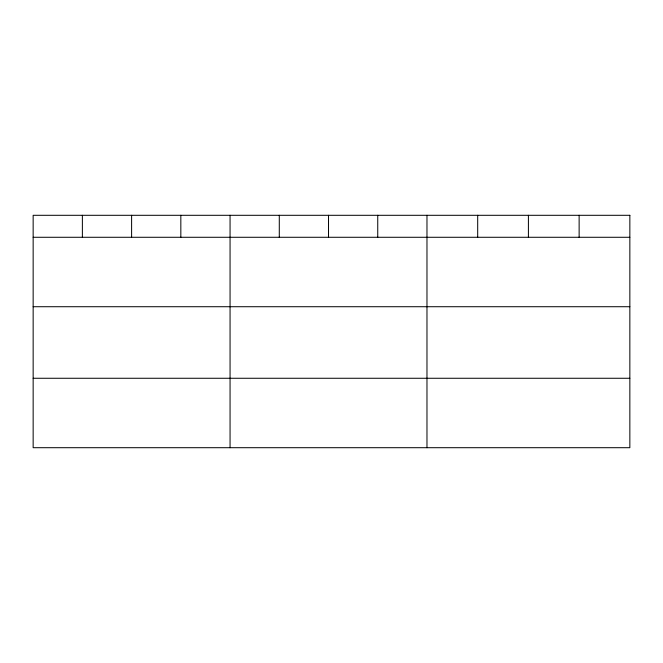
<?xml version="1.0" encoding="UTF-8"?>
<svg xmlns="http://www.w3.org/2000/svg" width="663" height="663" viewBox="0 0 663 663"><rect width="100%" height="100%" fill="white"/><g stroke="black" fill="none" stroke-linecap="round" stroke-linejoin="round"><path stroke-width="0.99" d="M33.15 237.279L629.85 237.279M33.15 306.72L629.85 306.72M33.15 378.266L629.85 378.266M579.13 215.301L579.13 237.279M528.411 215.301L528.411 237.279M477.691 215.301L477.691 237.279M426.972 215.301L426.972 447.699M377.744 215.301L377.744 237.279M328.516 215.301L328.516 237.279M279.289 215.301L279.289 237.279M230.061 215.301L230.061 447.699M180.833 215.301L180.833 237.279M131.606 215.301L131.606 237.279M82.378 215.301L82.378 237.279M629.85 215.301L33.15 215.301L33.15 447.699L629.85 447.699L629.85 215.301"/></g></svg>
